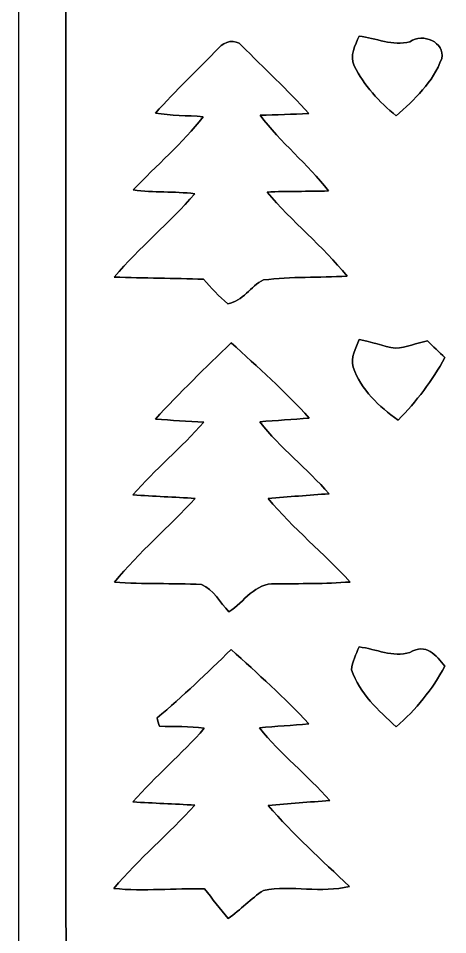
# Model space of a CAD drawing. Header units: centimetres. Extents: x -16.8 to 16.8, y -16.7 to 16.7.
# Drawn here: x -16.77 to -11.99, y -8.79 to 1.43 of the extents above; entities that cross this region are included whole.
import ezdxf

# ---------------------------------------------------------------- set-up
doc = ezdxf.new("R2010")
doc.units = ezdxf.units.CM
doc.header["$MEASUREMENT"] = 0
doc.layers.add('Layer 1', color=7, linetype='Continuous')

msp = doc.modelspace()

# ---------------------------------------------------------------- linework, layer by layer
at = {"layer": 'Layer 1', "color": 7}
for points, knots in [([(-16.77458, 16.66875), (-16.77458, 16.66875), (16.77458, 16.66875), (16.77458, 16.66875), (16.77458, 16.66875), (16.77458, 16.66875), (16.77458, -16.66875), (16.77458, -16.66875), (16.77458, -16.66875), (16.77458, -16.66875), (-16.77458, -16.66875), (-16.77458, -16.66875), (-16.77458, -16.66875), (-16.77458, -16.66875), (-16.77458, 16.66875), (-16.77458, 16.66875), (-16.77458, 16.66875), (-16.77458, 16.66875), (-16.77458, 16.66875), (-16.77458, 16.66875)], [0, 0, 0, 0, 0.16666667, 0.16666667, 0.16666667, 0.16666667, 0.33333333, 0.33333333, 0.33333333, 0.33333333, 0.5, 0.5, 0.5, 0.5, 0.66666667, 0.66666667, 0.66666667, 0.66666667, 1, 1, 1, 1]), ([(-16.24506, 15.71625), (-16.24577, 7.88458), (-16.24542, 0.05292), (-16.24542, -7.77875), (-16.24542, -7.77875), (-16.23801, -10.61014), (-16.26059, -13.44189), (-16.23413, -16.27293), (-16.23413, -16.27293), (-5.78379, -16.29198), (4.66619, -16.27329), (15.11653, -16.28211), (15.11653, -16.28211), (15.49224, -16.28281), (15.86865, -16.27858), (16.24436, -16.25494), (16.24436, -16.25494), (16.23942, -5.60176), (16.25953, 5.05213), (16.23448, 15.70531), (16.23448, 15.70531), (14.40356, 15.73071), (12.57265, 15.70919), (10.74208, 15.71625), (10.74208, 15.71625), (1.74625, 15.71625), (-7.24958, 15.7166), (-16.24506, 15.71625)], [0, 0, 0, 0, 0.125, 0.125, 0.125, 0.125, 0.25, 0.25, 0.25, 0.25, 0.375, 0.375, 0.375, 0.375, 0.5, 0.5, 0.5, 0.5, 0.625, 0.625, 0.625, 0.625, 0.75, 0.75, 0.75, 0.75, 1, 1, 1, 1]), ([(-12.98046, 1.23402), (-12.79313, 1.21356), (-12.6051, 1.11584), (-12.41425, 1.17157), (-12.41425, 1.17157), (-12.27102, 1.27317), (-12.02055, 1.16487), (-12.06006, 0.98284), (-12.06006, 0.98284), (-12.15531, 0.72037), (-12.36416, 0.52529), (-12.56736, 0.34396), (-12.56736, 0.34396), (-12.75292, 0.50165), (-12.92684, 0.68157), (-13.03408, 0.90311), (-13.03408, 0.90311), (-13.08911, 1.01494), (-13.02032, 1.1303), (-12.98046, 1.23402)], [0, 0, 0, 0, 0.16666667, 0.16666667, 0.16666667, 0.16666667, 0.33333333, 0.33333333, 0.33333333, 0.33333333, 0.5, 0.5, 0.5, 0.5, 0.66666667, 0.66666667, 0.66666667, 0.66666667, 1, 1, 1, 1]), ([(-14.54256, 1.10278), (-14.48259, 1.17369), (-14.35523, 1.20685), (-14.28785, 1.12924), (-14.28785, 1.12924), (-14.04161, 0.87383), (-13.77527, 0.63712), (-13.54067, 0.37042), (-13.54067, 0.37042), (-13.72129, 0.36089), (-13.90227, 0.35666), (-14.08324, 0.35137), (-14.08324, 0.35137), (-13.85323, 0.04868), (-13.55337, -0.19191), (-13.32124, -0.49248), (-13.32124, -0.49248), (-13.54914, -0.49953), (-13.77703, -0.49459), (-14.00457, -0.50518), (-14.00457, -0.50518), (-13.72764, -0.83679), (-13.38368, -1.1049), (-13.11416, -1.44392), (-13.11416, -1.44392), (-13.42425, -1.45874), (-13.73646, -1.4478), (-14.04444, -1.48519), (-14.04444, -1.48519), (-14.19049, -1.55258), (-14.27374, -1.72473), (-14.44096, -1.75048), (-14.44096, -1.75048), (-14.53974, -1.66793), (-14.62723, -1.57339), (-14.71224, -1.47708), (-14.71224, -1.47708), (-15.0435, -1.4665), (-15.37476, -1.46403), (-15.70602, -1.45239), (-15.70602, -1.45239), (-15.42838, -1.12324), (-15.09007, -0.8509), (-14.81067, -0.52317), (-14.81067, -0.52317), (-15.03821, -0.49636), (-15.26858, -0.51223), (-15.49576, -0.48154), (-15.49576, -0.48154), (-15.23683, -0.20814), (-14.94825, 0.03704), (-14.71542, 0.33443), (-14.71542, 0.33443), (-14.89287, 0.35066), (-15.07243, 0.34325), (-15.24847, 0.37606), (-15.24847, 0.37606), (-15.02057, 0.62583), (-14.77574, 0.85866), (-14.54256, 1.10278)], [0, 0, 0, 0, 0.0625, 0.0625, 0.0625, 0.0625, 0.125, 0.125, 0.125, 0.125, 0.1875, 0.1875, 0.1875, 0.1875, 0.25, 0.25, 0.25, 0.25, 0.3125, 0.3125, 0.3125, 0.3125, 0.375, 0.375, 0.375, 0.375, 0.4375, 0.4375, 0.4375, 0.4375, 0.5, 0.5, 0.5, 0.5, 0.5625, 0.5625, 0.5625, 0.5625, 0.625, 0.625, 0.625, 0.625, 0.6875, 0.6875, 0.6875, 0.6875, 0.75, 0.75, 0.75, 0.75, 0.8125, 0.8125, 0.8125, 0.8125, 0.875, 0.875, 0.875, 0.875, 1, 1, 1, 1]), ([(-15.24882, -3.03671), (-14.97789, -2.74214), (-14.69037, -2.4638), (-14.40392, -2.1844), (-14.40392, -2.1844), (-14.10829, -2.45816), (-13.80455, -2.72662), (-13.53467, -3.02648), (-13.53467, -3.02648), (-13.71847, -3.03989), (-13.90227, -3.05153), (-14.08571, -3.06705), (-14.08571, -3.06705), (-13.85641, -3.36056), (-13.55901, -3.58951), (-13.31348, -3.86821), (-13.31348, -3.86821), (-13.53961, -3.88761), (-13.76609, -3.90031), (-13.99223, -3.92113), (-13.99223, -3.92113), (-13.71529, -4.25838), (-13.37204, -4.53108), (-13.07924, -4.85316), (-13.07924, -4.85316), (-13.35758, -4.87257), (-13.63663, -4.87221), (-13.91532, -4.87257), (-13.91532, -4.87257), (-14.13545, -4.85704), (-14.26069, -5.07824), (-14.42932, -5.18407), (-14.42932, -5.18407), (-14.52915, -5.08247), (-14.60077, -4.93854), (-14.73553, -4.87962), (-14.73553, -4.87962), (-15.05797, -4.86516), (-15.38182, -4.87856), (-15.70426, -4.85422), (-15.70426, -4.85422), (-15.42979, -4.51908), (-15.09642, -4.24039), (-14.80573, -3.92077), (-14.80573, -3.92077), (-15.0368, -3.90631), (-15.26787, -3.89749), (-15.49894, -3.88232), (-15.49894, -3.88232), (-15.25199, -3.59657), (-14.95848, -3.35492), (-14.70942, -3.07058), (-14.70942, -3.07058), (-14.88934, -3.05823), (-15.06926, -3.05082), (-15.24882, -3.03671)], [0, 0, 0, 0, 0.06666667, 0.06666667, 0.06666667, 0.06666667, 0.13333333, 0.13333333, 0.13333333, 0.13333333, 0.2, 0.2, 0.2, 0.2, 0.26666667, 0.26666667, 0.26666667, 0.26666667, 0.33333333, 0.33333333, 0.33333333, 0.33333333, 0.4, 0.4, 0.4, 0.4, 0.46666667, 0.46666667, 0.46666667, 0.46666667, 0.53333333, 0.53333333, 0.53333333, 0.53333333, 0.6, 0.6, 0.6, 0.6, 0.66666667, 0.66666667, 0.66666667, 0.66666667, 0.73333333, 0.73333333, 0.73333333, 0.73333333, 0.8, 0.8, 0.8, 0.8, 0.86666667, 0.86666667, 0.86666667, 0.86666667, 1, 1, 1, 1]), ([(-12.9794, -2.15018), (-12.84252, -2.16994), (-12.71305, -2.2292), (-12.57547, -2.24473), (-12.57547, -2.24473), (-12.45306, -2.2419), (-12.33876, -2.18475), (-12.21952, -2.16464), (-12.21952, -2.16464), (-12.15461, -2.22638), (-12.08934, -2.28847), (-12.02408, -2.35091), (-12.02408, -2.35091), (-12.16343, -2.60738), (-12.34087, -2.84127), (-12.54619, -3.04835), (-12.54619, -3.04835), (-12.75821, -2.89666), (-12.95823, -2.71074), (-13.04537, -2.45745), (-13.04537, -2.45745), (-13.08029, -2.35021), (-13.01503, -2.24755), (-12.9794, -2.15018)], [0, 0, 0, 0, 0.14285714, 0.14285714, 0.14285714, 0.14285714, 0.28571429, 0.28571429, 0.28571429, 0.28571429, 0.42857143, 0.42857143, 0.42857143, 0.42857143, 0.57142857, 0.57142857, 0.57142857, 0.57142857, 0.71428571, 0.71428571, 0.71428571, 0.71428571, 1, 1, 1, 1]), ([(-15.22906, -6.36764), (-14.94049, -6.12916), (-14.67556, -5.86493), (-14.40498, -5.60705), (-14.40498, -5.60705), (-14.11041, -5.87516), (-13.80737, -6.13763), (-13.54102, -6.43431), (-13.54102, -6.43431), (-13.72376, -6.45195), (-13.90721, -6.46042), (-14.08959, -6.48018), (-14.08959, -6.48018), (-13.85288, -6.77157), (-13.55619, -7.00793), (-13.30572, -7.28768), (-13.30572, -7.28768), (-13.53432, -7.3085), (-13.76363, -7.32155), (-13.99223, -7.34342), (-13.99223, -7.34342), (-13.71459, -7.66727), (-13.39779, -7.95373), (-13.08806, -8.24618), (-13.08806, -8.24618), (-13.39956, -8.32803), (-13.73011, -8.23031), (-14.04373, -8.29169), (-14.04373, -8.29169), (-14.18519, -8.382), (-14.29914, -8.50935), (-14.43778, -8.6046), (-14.43778, -8.6046), (-14.52809, -8.49701), (-14.61417, -8.38447), (-14.70131, -8.27476), (-14.70131, -8.27476), (-15.03751, -8.26523), (-15.37547, -8.30439), (-15.71061, -8.27017), (-15.71061, -8.27017), (-15.43297, -7.93891), (-15.09924, -7.66022), (-14.80855, -7.34095), (-14.80855, -7.34095), (-15.03892, -7.32755), (-15.26928, -7.31943), (-15.49929, -7.30426), (-15.49929, -7.30426), (-15.24953, -7.0164), (-14.95249, -6.77333), (-14.70448, -6.4837), (-14.70448, -6.4837), (-14.86958, -6.45689), (-15.03715, -6.46642), (-15.20366, -6.46148), (-15.20366, -6.46148), (-15.21001, -6.43819), (-15.22271, -6.39092), (-15.22906, -6.36764)], [0, 0, 0, 0, 0.0625, 0.0625, 0.0625, 0.0625, 0.125, 0.125, 0.125, 0.125, 0.1875, 0.1875, 0.1875, 0.1875, 0.25, 0.25, 0.25, 0.25, 0.3125, 0.3125, 0.3125, 0.3125, 0.375, 0.375, 0.375, 0.375, 0.4375, 0.4375, 0.4375, 0.4375, 0.5, 0.5, 0.5, 0.5, 0.5625, 0.5625, 0.5625, 0.5625, 0.625, 0.625, 0.625, 0.625, 0.6875, 0.6875, 0.6875, 0.6875, 0.75, 0.75, 0.75, 0.75, 0.8125, 0.8125, 0.8125, 0.8125, 0.875, 0.875, 0.875, 0.875, 1, 1, 1, 1]), ([(-12.97975, -5.57565), (-12.79313, -5.60211), (-12.6044, -5.69419), (-12.41354, -5.6388), (-12.41354, -5.6388), (-12.23574, -5.52662), (-12.12003, -5.67267), (-12.02514, -5.79261), (-12.02514, -5.79261), (-12.16413, -6.04838), (-12.3444, -6.27909), (-12.56806, -6.46677), (-12.56806, -6.46677), (-12.76526, -6.28438), (-12.97376, -6.09494), (-13.06266, -5.83318), (-13.06266, -5.83318), (-13.05772, -5.74146), (-13.01291, -5.65891), (-12.97975, -5.57565)], [0, 0, 0, 0, 0.16666667, 0.16666667, 0.16666667, 0.16666667, 0.33333333, 0.33333333, 0.33333333, 0.33333333, 0.5, 0.5, 0.5, 0.5, 0.66666667, 0.66666667, 0.66666667, 0.66666667, 1, 1, 1, 1])]:
    msp.add_open_spline(points, degree=3, knots=knots, dxfattribs=at)
at = {"layer": 'Layer 1', "color": 252}
for points, knots in [([(-16.24506, 15.71625), (-7.24958, 15.7166), (1.74625, 15.71625), (10.74208, 15.71625), (10.74208, 15.71625), (12.57265, 15.70919), (14.40356, 15.73071), (16.23448, 15.70531), (16.23448, 15.70531), (16.25953, 5.05213), (16.23942, -5.60176), (16.24436, -16.25494), (16.24436, -16.25494), (15.86865, -16.27858), (15.49224, -16.28281), (15.11653, -16.28211), (15.11653, -16.28211), (4.66619, -16.27329), (-5.78379, -16.29198), (-16.23413, -16.27293), (-16.23413, -16.27293), (-16.26059, -13.44189), (-16.23801, -10.61014), (-16.24542, -7.77875), (-16.24542, -7.77875), (-16.24542, 0.05292), (-16.24577, 7.88458), (-16.24506, 15.71625), (-16.24506, 15.71625), (-16.24506, 15.71625), (-16.24506, 15.71625), (-16.24506, 15.71625)], [0, 0, 0, 0, 0.11111111, 0.11111111, 0.11111111, 0.11111111, 0.22222222, 0.22222222, 0.22222222, 0.22222222, 0.33333333, 0.33333333, 0.33333333, 0.33333333, 0.44444444, 0.44444444, 0.44444444, 0.44444444, 0.55555556, 0.55555556, 0.55555556, 0.55555556, 0.66666667, 0.66666667, 0.66666667, 0.66666667, 0.77777778, 0.77777778, 0.77777778, 0.77777778, 1, 1, 1, 1]), ([(-12.98046, 1.23402), (-13.02032, 1.1303), (-13.08911, 1.01494), (-13.03408, 0.90311), (-13.03408, 0.90311), (-12.92684, 0.68157), (-12.75292, 0.50165), (-12.56736, 0.34396), (-12.56736, 0.34396), (-12.36416, 0.52529), (-12.15531, 0.72037), (-12.06006, 0.98284), (-12.06006, 0.98284), (-12.02055, 1.16487), (-12.27102, 1.27317), (-12.41425, 1.17157), (-12.41425, 1.17157), (-12.6051, 1.11584), (-12.79313, 1.21356), (-12.98046, 1.23402), (-12.98046, 1.23402), (-12.98046, 1.23402), (-12.98046, 1.23402), (-12.98046, 1.23402)], [0, 0, 0, 0, 0.14285714, 0.14285714, 0.14285714, 0.14285714, 0.28571429, 0.28571429, 0.28571429, 0.28571429, 0.42857143, 0.42857143, 0.42857143, 0.42857143, 0.57142857, 0.57142857, 0.57142857, 0.57142857, 0.71428571, 0.71428571, 0.71428571, 0.71428571, 1, 1, 1, 1]), ([(-14.54256, 1.10278), (-14.77574, 0.85866), (-15.02057, 0.62583), (-15.24847, 0.37606), (-15.24847, 0.37606), (-15.07243, 0.34325), (-14.89287, 0.35066), (-14.71542, 0.33443), (-14.71542, 0.33443), (-14.94825, 0.03704), (-15.23683, -0.20814), (-15.49576, -0.48154), (-15.49576, -0.48154), (-15.26858, -0.51223), (-15.03821, -0.49636), (-14.81067, -0.52317), (-14.81067, -0.52317), (-15.09007, -0.8509), (-15.42838, -1.12324), (-15.70602, -1.45239), (-15.70602, -1.45239), (-15.37476, -1.46403), (-15.0435, -1.4665), (-14.71224, -1.47708), (-14.71224, -1.47708), (-14.62723, -1.57339), (-14.53974, -1.66793), (-14.44096, -1.75048), (-14.44096, -1.75048), (-14.27374, -1.72473), (-14.19049, -1.55258), (-14.04444, -1.48519), (-14.04444, -1.48519), (-13.73646, -1.4478), (-13.42425, -1.45874), (-13.11416, -1.44392), (-13.11416, -1.44392), (-13.38368, -1.1049), (-13.72764, -0.83679), (-14.00457, -0.50518), (-14.00457, -0.50518), (-13.77703, -0.49459), (-13.54914, -0.49953), (-13.32124, -0.49248), (-13.32124, -0.49248), (-13.55337, -0.19191), (-13.85323, 0.04868), (-14.08324, 0.35137), (-14.08324, 0.35137), (-13.90227, 0.35666), (-13.72129, 0.36089), (-13.54067, 0.37042), (-13.54067, 0.37042), (-13.77527, 0.63712), (-14.04161, 0.87383), (-14.28785, 1.12924), (-14.28785, 1.12924), (-14.35523, 1.20685), (-14.48259, 1.17369), (-14.54256, 1.10278), (-14.54256, 1.10278), (-14.54256, 1.10278), (-14.54256, 1.10278), (-14.54256, 1.10278)], [0, 0, 0, 0, 0.05882353, 0.05882353, 0.05882353, 0.05882353, 0.11764706, 0.11764706, 0.11764706, 0.11764706, 0.17647059, 0.17647059, 0.17647059, 0.17647059, 0.23529412, 0.23529412, 0.23529412, 0.23529412, 0.29411765, 0.29411765, 0.29411765, 0.29411765, 0.35294118, 0.35294118, 0.35294118, 0.35294118, 0.41176471, 0.41176471, 0.41176471, 0.41176471, 0.47058824, 0.47058824, 0.47058824, 0.47058824, 0.52941176, 0.52941176, 0.52941176, 0.52941176, 0.58823529, 0.58823529, 0.58823529, 0.58823529, 0.64705882, 0.64705882, 0.64705882, 0.64705882, 0.70588235, 0.70588235, 0.70588235, 0.70588235, 0.76470588, 0.76470588, 0.76470588, 0.76470588, 0.82352941, 0.82352941, 0.82352941, 0.82352941, 0.88235294, 0.88235294, 0.88235294, 0.88235294, 1, 1, 1, 1]), ([(-15.24882, -3.03671), (-15.06926, -3.05082), (-14.88934, -3.05823), (-14.70942, -3.07058), (-14.70942, -3.07058), (-14.95848, -3.35492), (-15.25199, -3.59657), (-15.49894, -3.88232), (-15.49894, -3.88232), (-15.26787, -3.89749), (-15.0368, -3.90631), (-14.80573, -3.92077), (-14.80573, -3.92077), (-15.09642, -4.24039), (-15.42979, -4.51908), (-15.70426, -4.85422), (-15.70426, -4.85422), (-15.38182, -4.87856), (-15.05797, -4.86516), (-14.73553, -4.87962), (-14.73553, -4.87962), (-14.60077, -4.93854), (-14.52915, -5.08247), (-14.42932, -5.18407), (-14.42932, -5.18407), (-14.26069, -5.07824), (-14.13545, -4.85704), (-13.91532, -4.87257), (-13.91532, -4.87257), (-13.63663, -4.87221), (-13.35758, -4.87257), (-13.07924, -4.85316), (-13.07924, -4.85316), (-13.37204, -4.53108), (-13.71529, -4.25838), (-13.99223, -3.92113), (-13.99223, -3.92113), (-13.76609, -3.90031), (-13.53961, -3.88761), (-13.31348, -3.86821), (-13.31348, -3.86821), (-13.55901, -3.58951), (-13.85641, -3.36056), (-14.08571, -3.06705), (-14.08571, -3.06705), (-13.90227, -3.05153), (-13.71847, -3.03989), (-13.53467, -3.02648), (-13.53467, -3.02648), (-13.80455, -2.72662), (-14.10829, -2.45816), (-14.40392, -2.1844), (-14.40392, -2.1844), (-14.69037, -2.4638), (-14.97789, -2.74214), (-15.24882, -3.03671), (-15.24882, -3.03671), (-15.24882, -3.03671), (-15.24882, -3.03671), (-15.24882, -3.03671)], [0, 0, 0, 0, 0.0625, 0.0625, 0.0625, 0.0625, 0.125, 0.125, 0.125, 0.125, 0.1875, 0.1875, 0.1875, 0.1875, 0.25, 0.25, 0.25, 0.25, 0.3125, 0.3125, 0.3125, 0.3125, 0.375, 0.375, 0.375, 0.375, 0.4375, 0.4375, 0.4375, 0.4375, 0.5, 0.5, 0.5, 0.5, 0.5625, 0.5625, 0.5625, 0.5625, 0.625, 0.625, 0.625, 0.625, 0.6875, 0.6875, 0.6875, 0.6875, 0.75, 0.75, 0.75, 0.75, 0.8125, 0.8125, 0.8125, 0.8125, 0.875, 0.875, 0.875, 0.875, 1, 1, 1, 1]), ([(-12.9794, -2.15018), (-13.01503, -2.24755), (-13.08029, -2.35021), (-13.04537, -2.45745), (-13.04537, -2.45745), (-12.95823, -2.71074), (-12.75821, -2.89666), (-12.54619, -3.04835), (-12.54619, -3.04835), (-12.34087, -2.84127), (-12.16343, -2.60738), (-12.02408, -2.35091), (-12.02408, -2.35091), (-12.08934, -2.28847), (-12.15461, -2.22638), (-12.21952, -2.16464), (-12.21952, -2.16464), (-12.33876, -2.18475), (-12.45306, -2.2419), (-12.57547, -2.24473), (-12.57547, -2.24473), (-12.71305, -2.2292), (-12.84252, -2.16994), (-12.9794, -2.15018), (-12.9794, -2.15018), (-12.9794, -2.15018), (-12.9794, -2.15018), (-12.9794, -2.15018)], [0, 0, 0, 0, 0.125, 0.125, 0.125, 0.125, 0.25, 0.25, 0.25, 0.25, 0.375, 0.375, 0.375, 0.375, 0.5, 0.5, 0.5, 0.5, 0.625, 0.625, 0.625, 0.625, 0.75, 0.75, 0.75, 0.75, 1, 1, 1, 1]), ([(-15.22906, -6.36764), (-15.22271, -6.39092), (-15.21001, -6.43819), (-15.20366, -6.46148), (-15.20366, -6.46148), (-15.03715, -6.46642), (-14.86958, -6.45689), (-14.70448, -6.4837), (-14.70448, -6.4837), (-14.95249, -6.77333), (-15.24953, -7.0164), (-15.49929, -7.30426), (-15.49929, -7.30426), (-15.26928, -7.31943), (-15.03892, -7.32755), (-14.80855, -7.34095), (-14.80855, -7.34095), (-15.09924, -7.66022), (-15.43297, -7.93891), (-15.71061, -8.27017), (-15.71061, -8.27017), (-15.37547, -8.30439), (-15.03751, -8.26523), (-14.70131, -8.27476), (-14.70131, -8.27476), (-14.61417, -8.38447), (-14.52809, -8.49701), (-14.43778, -8.6046), (-14.43778, -8.6046), (-14.29914, -8.50935), (-14.18519, -8.382), (-14.04373, -8.29169), (-14.04373, -8.29169), (-13.73011, -8.23031), (-13.39956, -8.32803), (-13.08806, -8.24618), (-13.08806, -8.24618), (-13.39779, -7.95373), (-13.71459, -7.66727), (-13.99223, -7.34342), (-13.99223, -7.34342), (-13.76363, -7.32155), (-13.53432, -7.3085), (-13.30572, -7.28768), (-13.30572, -7.28768), (-13.55619, -7.00793), (-13.85288, -6.77157), (-14.08959, -6.48018), (-14.08959, -6.48018), (-13.90721, -6.46042), (-13.72376, -6.45195), (-13.54102, -6.43431), (-13.54102, -6.43431), (-13.80737, -6.13763), (-14.11041, -5.87516), (-14.40498, -5.60705), (-14.40498, -5.60705), (-14.67556, -5.86493), (-14.94049, -6.12916), (-15.22906, -6.36764), (-15.22906, -6.36764), (-15.22906, -6.36764), (-15.22906, -6.36764), (-15.22906, -6.36764)], [0, 0, 0, 0, 0.05882353, 0.05882353, 0.05882353, 0.05882353, 0.11764706, 0.11764706, 0.11764706, 0.11764706, 0.17647059, 0.17647059, 0.17647059, 0.17647059, 0.23529412, 0.23529412, 0.23529412, 0.23529412, 0.29411765, 0.29411765, 0.29411765, 0.29411765, 0.35294118, 0.35294118, 0.35294118, 0.35294118, 0.41176471, 0.41176471, 0.41176471, 0.41176471, 0.47058824, 0.47058824, 0.47058824, 0.47058824, 0.52941176, 0.52941176, 0.52941176, 0.52941176, 0.58823529, 0.58823529, 0.58823529, 0.58823529, 0.64705882, 0.64705882, 0.64705882, 0.64705882, 0.70588235, 0.70588235, 0.70588235, 0.70588235, 0.76470588, 0.76470588, 0.76470588, 0.76470588, 0.82352941, 0.82352941, 0.82352941, 0.82352941, 0.88235294, 0.88235294, 0.88235294, 0.88235294, 1, 1, 1, 1]), ([(-12.97975, -5.57565), (-13.01291, -5.65891), (-13.05772, -5.74146), (-13.06266, -5.83318), (-13.06266, -5.83318), (-12.97376, -6.09494), (-12.76526, -6.28438), (-12.56806, -6.46677), (-12.56806, -6.46677), (-12.3444, -6.27909), (-12.16413, -6.04838), (-12.02514, -5.79261), (-12.02514, -5.79261), (-12.12003, -5.67267), (-12.23574, -5.52662), (-12.41354, -5.6388), (-12.41354, -5.6388), (-12.6044, -5.69419), (-12.79313, -5.60211), (-12.97975, -5.57565), (-12.97975, -5.57565), (-12.97975, -5.57565), (-12.97975, -5.57565), (-12.97975, -5.57565)], [0, 0, 0, 0, 0.14285714, 0.14285714, 0.14285714, 0.14285714, 0.28571429, 0.28571429, 0.28571429, 0.28571429, 0.42857143, 0.42857143, 0.42857143, 0.42857143, 0.57142857, 0.57142857, 0.57142857, 0.57142857, 0.71428571, 0.71428571, 0.71428571, 0.71428571, 1, 1, 1, 1])]:
    msp.add_open_spline(points, degree=3, knots=knots, dxfattribs=at)

doc.saveas('drawing.dxf')
